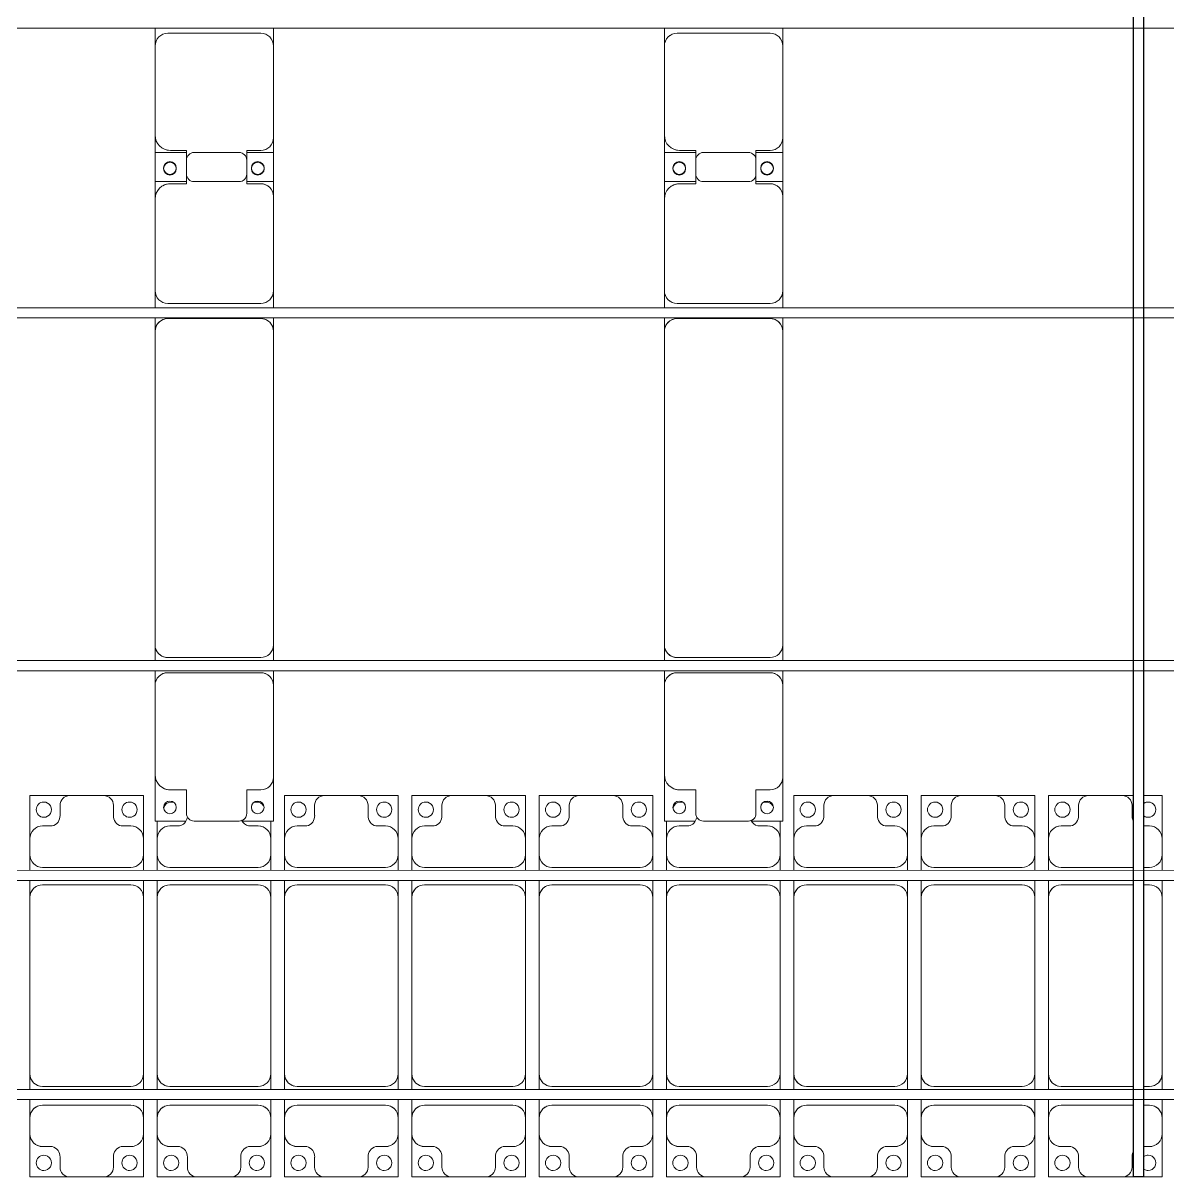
# Model space of a CAD drawing. Header units: millimetres. Extents: x -147246 to 112336, y -213734 to -86506.
# Drawn here: x -120866 to -116370, y -169394 to -164865 of the extents above; entities that cross this region are included whole.
import ezdxf

# ---------------------------------------------------------------- set-up
doc = ezdxf.new("R2010")
doc.units = ezdxf.units.MM
doc.layers.add('A-GENM', color=13, linetype='Continuous', lineweight=9)
doc.layers.add('S-BEAM', color=12, linetype='Continuous', lineweight=9)

# ---------------------------------------------------------------- blocks, each defined once
blk = doc.blocks.new('Dầm C52 - Dầm C52-18789-BỐ TRÍ KHUNG KẾT CẤU BÈ PIN 05')
at = {"layer": 'S-BEAM', "color": 1}
blk.add_line((-74474.3, 20), (74474.3, 20), dxfattribs=at)
blk = doc.blocks.new('Dầm C52 - Dầm C52-18790-BỐ TRÍ KHUNG KẾT CẤU BÈ PIN 05')
at = {"layer": 'S-BEAM', "color": 1}
for p, q in [((-74474.3, 20), (74474.3, 20)), ((74474.3, -20), (-74474.3, -20))]:
    blk.add_line(p, q, dxfattribs=at)
blk = doc.blocks.new('Dầm C52 - Hộp 40x60-38180-BỐ TRÍ KHUNG KẾT CẤU BÈ PIN 05')
at = {"layer": 'S-BEAM', "color": 3, "lineweight": 25}
for p, q in [((-38419.7, 20), (38419.7, 20)), ((38419.7, 20), (38419.7, -20)), ((38419.7, -20), (-38419.7, -20))]:
    blk.add_line(p, q, dxfattribs=at)
blk = doc.blocks.new('Dai phao do pin - DẢI PHAO ĐỠ PIN-36132-BỐ TRÍ KHUNG KẾT CẤU BÈ PIN 05')
at = {"layer": 'A-GENM', "color": 7}
for p, q in [((-1312.2, 241.6), (-1129.7, 241.6)), ((-1312.2, 120.4), (-1312.2, 241.6)), ((-779.7, 241.6), (-1129.7, 241.6)), ((-779.7, 241.6), (-721.9, 241.6)), ((-681.9, 241.6), (-620.3, 241.6)), ((610.3, 241.6), (-620.3, 241.6)), ((610.3, 241.6), (663.1, 241.6)), ((703.1, 241.6), (769.7, 241.6)), ((1129.7, 241.6), (769.7, 241.6)), ((1129.7, 241.6), (1312.2, 241.6)), ((1197.8, 241.6), (1380.3, 241.6)), ((1197.8, 118.2), (1197.8, 241.6)), ((1312.2, 241.6), (1312.2, 118.2)), ((1730.3, 241.6), (1380.3, 241.6)), ((1730.3, 241.6), (1800.5, 241.6)), ((-1189.7, 181.6), (-1189.7, 118.2)), ((-729.7, -173.4), (-729.7, 191.6)), ((-670.3, 191.6), (-670.3, -173.4)), ((660.3, -173.4), (660.3, 191.6)), ((719.7, 191.6), (719.7, -173.4)), ((1189.7, 118.2), (1189.7, 181.6)), ((1320.3, 181.6), (1320.3, 118.2)), ((1780.3, -173.4), (1780.3, 191.6)), ((-1189.7, 118.2), (-1282.2, 118.2)), ((1282.2, 118.2), (1189.7, 118.2)), ((1320.3, 118.2), (1227.8, 118.2)), ((-1312.2, 88.2), (-1312.2, -88.2)), ((1197.8, 88.2), (1197.8, -88.2)), ((1312.2, -88.2), (1312.2, 88.2)), ((-1312.2, -223.4), (-1312.2, -100.4)), ((-1282.2, -118.2), (-1189.7, -118.2)), ((-1189.7, -118.2), (-1189.7, -173.4)), ((1189.7, -173.4), (1189.7, -118.2)), ((1189.7, -118.2), (1282.2, -118.2)), ((1197.8, -223.4), (1197.8, -118.2)), ((1227.8, -118.2), (1320.3, -118.2)), ((1312.2, -118.2), (1312.2, -223.4)), ((1320.3, -118.2), (1320.3, -173.4)), ((-1139.7, -223.4), (-1312.2, -223.4)), ((-1139.7, -223.4), (-779.7, -223.4)), ((-721.9, -223.4), (-779.7, -223.4)), ((-620.3, -223.4), (-681.9, -223.4)), ((-620.3, -223.4), (610.3, -223.4)), ((663.1, -223.4), (610.3, -223.4)), ((769.7, -223.4), (703.1, -223.4)), ((769.7, -223.4), (1139.7, -223.4)), ((1312.2, -223.4), (1139.7, -223.4)), ((1370.3, -223.4), (1197.8, -223.4)), ((1370.3, -223.4), (1730.3, -223.4)), ((1800.5, -223.4), (1730.3, -223.4))]:
    blk.add_line(p, q, dxfattribs=at)
for centre, radius, start, end in [((-1129.7, 181.6), 60, 90, 180), ((-779.7, 191.6), 50, 360, 90), ((-779.7, 191.6), 50, 360, 45), ((-620.3, 191.6), 50, 90, 180), ((-620.3, 191.6), 50, 105, 180), ((610.3, 191.6), 50, 360, 90), ((610.3, 191.6), 50, 15, 90), ((769.7, 191.6), 50, 90, 180), ((769.7, 191.6), 50, 135, 180), ((1129.7, 181.6), 60, 360, 90), ((1380.3, 181.6), 60, 90, 180), ((1730.3, 191.6), 50, 360, 90), ((1730.3, 191.6), 50, 360, 45), ((-1258.6, 183.2), 25, 0, 180), ((-1258.6, 183.2), 25, 180, 360), ((-1129.7, 181.6), 60, 150, 180), ((1129.7, 181.6), 60, 360, 30), ((1248.6, 183.2), 25, 360, 180), ((1248.6, 183.2), 25, 180, 0), ((1251.4, 183.2), 25, 0, 180), ((1251.4, 183.2), 25, 180, 360), ((1380.3, 181.6), 60, 150, 180), ((-1282.2, 88.2), 30, 90, 180), ((1227.8, 88.2), 30, 90, 180), ((1282.2, 88.2), 30, 360, 90), ((-1282.2, -88.2), 30, 180, 270), ((1227.8, -88.2), 30, 180, 270), ((1282.2, -88.2), 30, 270, 360), ((-1282.2, -88.2), 30, 210, 240), ((-1258.6, -161.8), 25, 0, 180), ((-1258.6, -161.8), 25, 180, 0), ((-1258.6, -161.8), 25, 75, 90), ((-1139.7, -173.4), 50, 180, 270), ((-1139.7, -173.4), 50, 180, 225), ((-779.7, -173.4), 50, 270, 360), ((-779.7, -173.4), 50, 315, 360), ((-620.3, -173.4), 50, 180, 270), ((-620.3, -173.4), 50, 180, 270), ((610.3, -173.4), 50, 270, 360), ((610.3, -173.4), 50, 285, 360), ((769.7, -173.4), 50, 180, 270), ((769.7, -173.4), 50, 180, 225), ((1139.7, -173.4), 50, 270, 360), ((1139.7, -173.4), 50, 315, 360), ((1248.6, -161.8), 25, 0, 180), ((1248.6, -161.8), 25, 180, 360), ((1251.4, -161.8), 25, 0, 180), ((1251.4, -161.8), 25, 180, 0), ((1370.3, -173.4), 50, 180, 270), ((1370.3, -173.4), 50, 180, 225), ((1730.3, -173.4), 50, 270, 360), ((1730.3, -173.4), 50, 315, 360)]:
    blk.add_arc(centre, radius, start, end, dxfattribs=at)
blk = doc.blocks.new('Dai phao do pin - DẢI PHAO ĐỠ PIN-36163-BỐ TRÍ KHUNG KẾT CẤU BÈ PIN 05')
at = {"layer": 'A-GENM', "color": 7}
for p, q in [((-1312.2, 241.6), (-1129.7, 241.6)), ((-1312.2, 120.4), (-1312.2, 241.6)), ((-779.7, 241.6), (-1129.7, 241.6)), ((-779.7, 241.6), (-721.9, 241.6)), ((-681.9, 241.6), (-620.3, 241.6)), ((610.3, 241.6), (-620.3, 241.6)), ((610.3, 241.6), (663.1, 241.6)), ((703.1, 241.6), (769.7, 241.6)), ((1129.7, 241.6), (769.7, 241.6)), ((1129.7, 241.6), (1312.2, 241.6)), ((1197.8, 241.6), (1380.3, 241.6)), ((1197.8, 118.2), (1197.8, 241.6)), ((1312.2, 241.6), (1312.2, 118.2)), ((1730.3, 241.6), (1380.3, 241.6)), ((1730.3, 241.6), (1800.5, 241.6)), ((-1189.7, 181.6), (-1189.7, 118.2)), ((-729.7, -173.4), (-729.7, 191.6)), ((-670.3, 191.6), (-670.3, -173.4)), ((660.3, -173.4), (660.3, 191.6)), ((719.7, 191.6), (719.7, -173.4)), ((1189.7, 118.2), (1189.7, 181.6)), ((1320.3, 181.6), (1320.3, 118.2)), ((1780.3, -173.4), (1780.3, 191.6)), ((-1189.7, 118.2), (-1282.2, 118.2)), ((1282.2, 118.2), (1189.7, 118.2)), ((1320.3, 118.2), (1227.8, 118.2)), ((-1312.2, 88.2), (-1312.2, -88.2)), ((1197.8, 88.2), (1197.8, -88.2)), ((1312.2, -88.2), (1312.2, 88.2)), ((-1312.2, -223.4), (-1312.2, -100.4)), ((-1282.2, -118.2), (-1189.7, -118.2)), ((-1189.7, -118.2), (-1189.7, -173.4)), ((1189.7, -173.4), (1189.7, -118.2)), ((1189.7, -118.2), (1282.2, -118.2)), ((1197.8, -223.4), (1197.8, -118.2)), ((1227.8, -118.2), (1320.3, -118.2)), ((1312.2, -118.2), (1312.2, -223.4)), ((1320.3, -118.2), (1320.3, -173.4)), ((-1139.7, -223.4), (-1312.2, -223.4)), ((-1139.7, -223.4), (-779.7, -223.4)), ((-721.9, -223.4), (-779.7, -223.4)), ((-620.3, -223.4), (-681.9, -223.4)), ((-620.3, -223.4), (610.3, -223.4)), ((663.1, -223.4), (610.3, -223.4)), ((769.7, -223.4), (703.1, -223.4)), ((769.7, -223.4), (1139.7, -223.4)), ((1312.2, -223.4), (1139.7, -223.4)), ((1370.3, -223.4), (1197.8, -223.4)), ((1370.3, -223.4), (1730.3, -223.4)), ((1800.5, -223.4), (1730.3, -223.4))]:
    blk.add_line(p, q, dxfattribs=at)
for centre, radius, start, end in [((-1129.7, 181.6), 60, 90, 180), ((-779.7, 191.6), 50, 360, 90), ((-779.7, 191.6), 50, 360, 45), ((-620.3, 191.6), 50, 90, 180), ((-620.3, 191.6), 50, 105, 180), ((610.3, 191.6), 50, 360, 90), ((610.3, 191.6), 50, 15, 90), ((769.7, 191.6), 50, 90, 180), ((769.7, 191.6), 50, 135, 180), ((1129.7, 181.6), 60, 360, 90), ((1380.3, 181.6), 60, 90, 180), ((1730.3, 191.6), 50, 360, 90), ((1730.3, 191.6), 50, 360, 45), ((-1258.6, 183.2), 25, 0, 180), ((-1258.6, 183.2), 25, 180, 360), ((-1129.7, 181.6), 60, 150, 180), ((1129.7, 181.6), 60, 360, 30), ((1248.6, 183.2), 25, 360, 180), ((1248.6, 183.2), 25, 180, 0), ((1251.4, 183.2), 25, 0, 180), ((1251.4, 183.2), 25, 180, 360), ((1380.3, 181.6), 60, 150, 180), ((-1282.2, 88.2), 30, 90, 180), ((1227.8, 88.2), 30, 90, 180), ((1282.2, 88.2), 30, 360, 90), ((-1282.2, -88.2), 30, 180, 270), ((1227.8, -88.2), 30, 180, 270), ((1282.2, -88.2), 30, 270, 360), ((-1282.2, -88.2), 30, 210, 240), ((-1258.6, -161.8), 25, 0, 180), ((-1258.6, -161.8), 25, 180, 0), ((-1258.6, -161.8), 25, 75, 90), ((-1139.7, -173.4), 50, 180, 270), ((-1139.7, -173.4), 50, 180, 225), ((-779.7, -173.4), 50, 270, 360), ((-779.7, -173.4), 50, 315, 360), ((-620.3, -173.4), 50, 180, 270), ((-620.3, -173.4), 50, 180, 270), ((610.3, -173.4), 50, 270, 360), ((610.3, -173.4), 50, 285, 360), ((769.7, -173.4), 50, 180, 270), ((769.7, -173.4), 50, 180, 225), ((1139.7, -173.4), 50, 270, 360), ((1139.7, -173.4), 50, 315, 360), ((1248.6, -161.8), 25, 0, 180), ((1248.6, -161.8), 25, 180, 360), ((1251.4, -161.8), 25, 0, 180), ((1251.4, -161.8), 25, 180, 0), ((1370.3, -173.4), 50, 180, 270), ((1370.3, -173.4), 50, 180, 225), ((1730.3, -173.4), 50, 270, 360), ((1730.3, -173.4), 50, 315, 360)]:
    blk.add_arc(centre, radius, start, end, dxfattribs=at)
blk = doc.blocks.new('Dai phaodi lai - DẢI PHAO ĐI LẠI-37321-BỐ TRÍ KHUNG KẾT CẤU BÈ PIN 05')
at = {"layer": 'A-GENM', "color": 7}
for p, q in [((19276.8, 748.4), (19432.2, 748.4)), ((19276.8, 579.3), (19276.8, 748.4)), ((19566.9, 748.4), (19433.1, 748.4)), ((19566.9, 748.4), (19723.2, 748.4)), ((19723.2, 748.4), (19723.2, 579.3)), ((20276.8, 748.4), (20433.1, 748.4)), ((20276.8, 579.3), (20276.8, 748.4)), ((20566.9, 748.4), (20433.1, 748.4)), ((20566.9, 748.4), (20723.2, 748.4)), ((20723.2, 748.4), (20723.2, 579.3)), ((20776.8, 748.4), (20933.1, 748.4)), ((20776.8, 579.3), (20776.8, 748.4)), ((21066.9, 748.4), (20933.1, 748.4)), ((21066.9, 748.4), (21223.2, 748.4)), ((21223.2, 748.4), (21223.2, 579.3)), ((21276.8, 748.4), (21433.1, 748.4)), ((21276.8, 579.3), (21276.8, 748.4)), ((21566.9, 748.4), (21433.1, 748.4)), ((21566.9, 748.4), (21723.2, 748.4)), ((21723.2, 748.4), (21723.2, 579.3)), ((22276.8, 748.4), (22433.1, 748.4)), ((22276.8, 579.3), (22276.8, 748.4)), ((22566.9, 748.4), (22433.1, 748.4)), ((22566.9, 748.4), (22723.2, 748.4)), ((22723.2, 748.4), (22723.2, 579.3)), ((22776.8, 748.4), (22933.1, 748.4)), ((22776.8, 579.3), (22776.8, 748.4)), ((23066.9, 748.4), (22933.1, 748.4)), ((23066.9, 748.4), (23223.2, 748.4)), ((23223.2, 748.4), (23223.2, 579.3)), ((23276.8, 748.4), (23433.1, 748.4)), ((23276.8, 579.3), (23276.8, 748.4)), ((23566.9, 748.4), (23433.1, 748.4)), ((23566.9, 748.4), (23610, 748.4)), ((23650, 748.4), (23723.2, 748.4)), ((23723.2, 748.4), (23723.2, 579.3)), ((19395.1, 710.4), (19395.1, 670.7)), ((19604.9, 670.7), (19604.9, 710.4)), ((20395.1, 710.4), (20395.1, 670.7)), ((20604.9, 670.7), (20604.9, 710.4)), ((20895.1, 710.4), (20895.1, 670.7)), ((21104.9, 670.7), (21104.9, 710.4)), ((21395.1, 710.4), (21395.1, 670.7)), ((21604.9, 670.7), (21604.9, 710.4)), ((22395.1, 710.4), (22395.1, 670.7)), ((22604.9, 670.7), (22604.9, 710.4)), ((22895.1, 710.4), (22895.1, 670.7)), ((23104.9, 670.7), (23104.9, 710.4)), ((23395.1, 710.4), (23395.1, 670.7)), ((23604.9, 670.7), (23604.9, 710.4)), ((19776.8, 579.3), (19776.8, 648.9)), ((20223.2, 649.2), (20223.2, 579.3)), ((21776.8, 579.3), (21776.8, 648.9)), ((22223.2, 649.2), (22223.2, 579.3)), ((19364.3, 629.3), (19326.8, 629.3)), ((19673.2, 629.3), (19635.7, 629.3)), ((19864.3, 629.3), (19826.8, 629.3)), ((20173.2, 629.3), (20135.7, 629.3)), ((20364.3, 629.3), (20326.8, 629.3)), ((20673.2, 629.3), (20635.7, 629.3)), ((20864.3, 629.3), (20826.8, 629.3)), ((21173.2, 629.3), (21135.7, 629.3)), ((21364.3, 629.3), (21326.8, 629.3)), ((21673.2, 629.3), (21635.7, 629.3)), ((21864.3, 629.3), (21826.8, 629.3)), ((22173.2, 629.3), (22135.7, 629.3)), ((22364.3, 629.3), (22326.8, 629.3)), ((22673.2, 629.3), (22635.7, 629.3)), ((22864.3, 629.3), (22826.8, 629.3)), ((23173.2, 629.3), (23135.7, 629.3)), ((23364.3, 629.3), (23326.8, 629.3)), ((23673.2, 629.3), (23650, 629.3)), ((19276.8, 579.3), (19276.8, 516.7)), ((19723.2, 516.7), (19723.2, 579.3)), ((19776.8, 579.3), (19776.8, 516.7)), ((20223.2, 516.7), (20223.2, 579.3)), ((20276.8, 579.3), (20276.8, 516.7)), ((20723.2, 516.7), (20723.2, 579.3)), ((20776.8, 579.3), (20776.8, 516.7)), ((21223.2, 516.7), (21223.2, 579.3)), ((21276.8, 579.3), (21276.8, 516.7)), ((21723.2, 516.7), (21723.2, 579.3)), ((21776.8, 579.3), (21776.8, 516.7)), ((22223.2, 516.7), (22223.2, 579.3)), ((22276.8, 579.3), (22276.8, 516.7)), ((22723.2, 516.7), (22723.2, 579.3)), ((22776.8, 579.3), (22776.8, 516.7)), ((23223.2, 516.7), (23223.2, 579.3)), ((23276.8, 579.3), (23276.8, 516.7)), ((23723.2, 516.7), (23723.2, 579.3)), ((19276.8, 455.1), (19276.8, 516.7)), ((19723.2, 516.7), (19723.2, 455.1)), ((19776.8, 455.1), (19776.8, 516.7)), ((20223.2, 516.7), (20223.2, 455.1)), ((20276.8, 455.1), (20276.8, 516.7)), ((20723.2, 516.7), (20723.2, 455.1)), ((20776.8, 455.1), (20776.8, 516.7)), ((21223.2, 516.7), (21223.2, 455.1)), ((21276.8, 455.1), (21276.8, 516.7)), ((21723.2, 516.7), (21723.2, 455.1)), ((21776.8, 455.1), (21776.8, 516.7)), ((22223.2, 516.7), (22223.2, 455.1)), ((22276.8, 455.1), (22276.8, 516.7)), ((22723.2, 516.7), (22723.2, 455.1)), ((22776.8, 455.1), (22776.8, 516.7)), ((23223.2, 516.7), (23223.2, 455.1)), ((23276.8, 455.1), (23276.8, 516.7)), ((23723.2, 516.7), (23723.2, 455.1)), ((19326.8, 466.7), (19673.2, 466.7)), ((19826.8, 466.7), (20173.2, 466.7)), ((20326.8, 466.7), (20673.2, 466.7)), ((20826.8, 466.7), (21173.2, 466.7)), ((21326.8, 466.7), (21673.2, 466.7)), ((21826.8, 466.7), (22173.2, 466.7)), ((22326.8, 466.7), (22673.2, 466.7)), ((22826.8, 466.7), (23173.2, 466.7)), ((23326.8, 466.7), (23610, 466.7)), ((23650, 466.7), (23673.2, 466.7)), ((19276.8, 348.3), (19276.8, 415.1)), ((19723.2, 415.1), (19723.2, 348.3)), ((19776.8, 348.3), (19776.8, 415.1)), ((20223.2, 415.1), (20223.2, 348.3)), ((20276.8, 348.3), (20276.8, 415.1)), ((20723.2, 415.1), (20723.2, 348.3)), ((20776.8, 348.3), (20776.8, 415.1)), ((21223.2, 415.1), (21223.2, 348.3)), ((21276.8, 348.3), (21276.8, 415.1)), ((21723.2, 415.1), (21723.2, 348.3)), ((21776.8, 348.3), (21776.8, 415.1)), ((22223.2, 415.1), (22223.2, 348.3)), ((22276.8, 348.3), (22276.8, 415.1)), ((22723.2, 415.1), (22723.2, 348.3)), ((22776.8, 348.3), (22776.8, 415.1)), ((23223.2, 415.1), (23223.2, 348.3)), ((23276.8, 348.3), (23276.8, 415.1)), ((23723.2, 415.1), (23723.2, 348.3)), ((19673.2, 398.3), (19326.8, 398.3)), ((20173.2, 398.3), (19826.8, 398.3)), ((20673.2, 398.3), (20326.8, 398.3)), ((21173.2, 398.3), (20826.8, 398.3)), ((21673.2, 398.3), (21326.8, 398.3)), ((22173.2, 398.3), (21826.8, 398.3)), ((22673.2, 398.3), (22326.8, 398.3)), ((23173.2, 398.3), (22826.8, 398.3)), ((23610, 398.3), (23326.8, 398.3)), ((23673.2, 398.3), (23650, 398.3)), ((19276.8, 348.3), (19276.8, -343.3)), ((19723.2, -343.3), (19723.2, 348.3)), ((19776.8, 348.3), (19776.8, -343.3)), ((20223.2, -343.3), (20223.2, 348.3)), ((20276.8, 348.3), (20276.8, -343.3)), ((20723.2, -343.3), (20723.2, 348.3)), ((20776.8, 348.3), (20776.8, -343.3)), ((21223.2, -343.3), (21223.2, 348.3)), ((21276.8, 348.3), (21276.8, -343.3)), ((21723.2, -343.3), (21723.2, 348.3)), ((21776.8, 348.3), (21776.8, -343.3)), ((22223.2, -343.3), (22223.2, 348.3)), ((22276.8, 348.3), (22276.8, -343.3)), ((22723.2, -343.3), (22723.2, 348.3)), ((22776.8, 348.3), (22776.8, -343.3)), ((23223.2, -343.3), (23223.2, 348.3)), ((23276.8, 348.3), (23276.8, -343.3)), ((23723.2, -343.3), (23723.2, 348.3)), ((19276.8, -404.9), (19276.8, -343.3)), ((19723.2, -343.3), (19723.2, -404.9)), ((19776.8, -404.9), (19776.8, -343.3)), ((20223.2, -343.3), (20223.2, -404.9)), ((20276.8, -404.9), (20276.8, -343.3)), ((20723.2, -343.3), (20723.2, -404.9)), ((20776.8, -404.9), (20776.8, -343.3)), ((21223.2, -343.3), (21223.2, -404.9)), ((21276.8, -404.9), (21276.8, -343.3)), ((21723.2, -343.3), (21723.2, -404.9)), ((21776.8, -404.9), (21776.8, -343.3)), ((22223.2, -343.3), (22223.2, -404.9)), ((22276.8, -404.9), (22276.8, -343.3)), ((22723.2, -343.3), (22723.2, -404.9)), ((22776.8, -404.9), (22776.8, -343.3)), ((23223.2, -343.3), (23223.2, -404.9)), ((23276.8, -404.9), (23276.8, -343.3)), ((23723.2, -343.3), (23723.2, -404.9)), ((19326.8, -393.3), (19673.2, -393.3)), ((19826.8, -393.3), (20173.2, -393.3)), ((20326.8, -393.3), (20673.2, -393.3)), ((20826.8, -393.3), (21173.2, -393.3)), ((21326.8, -393.3), (21673.2, -393.3)), ((21826.8, -393.3), (22173.2, -393.3)), ((22326.8, -393.3), (22673.2, -393.3)), ((22826.8, -393.3), (23173.2, -393.3)), ((23326.8, -393.3), (23610, -393.3)), ((23650, -393.3), (23673.2, -393.3)), ((19276.8, -516.7), (19276.8, -444.9)), ((19723.2, -444.9), (19723.2, -516.7)), ((19776.8, -516.7), (19776.8, -444.9)), ((20223.2, -444.9), (20223.2, -516.7)), ((20276.8, -516.7), (20276.8, -444.9)), ((20723.2, -444.9), (20723.2, -516.7)), ((20776.8, -516.7), (20776.8, -444.9)), ((21223.2, -444.9), (21223.2, -516.7)), ((21276.8, -516.7), (21276.8, -444.9)), ((21723.2, -444.9), (21723.2, -516.7)), ((21776.8, -516.7), (21776.8, -444.9)), ((22223.2, -444.9), (22223.2, -516.7)), ((22276.8, -516.7), (22276.8, -444.9)), ((22723.2, -444.9), (22723.2, -516.7)), ((22776.8, -516.7), (22776.8, -444.9)), ((23223.2, -444.9), (23223.2, -516.7)), ((23276.8, -516.7), (23276.8, -444.9)), ((23723.2, -444.9), (23723.2, -516.7)), ((19673.2, -466.7), (19326.8, -466.7)), ((20173.2, -466.7), (19826.8, -466.7)), ((20673.2, -466.7), (20326.8, -466.7)), ((21173.2, -466.7), (20826.8, -466.7)), ((21673.2, -466.7), (21326.8, -466.7)), ((22173.2, -466.7), (21826.8, -466.7)), ((22673.2, -466.7), (22326.8, -466.7)), ((23173.2, -466.7), (22826.8, -466.7)), ((23610, -466.7), (23326.8, -466.7)), ((23673.2, -466.7), (23650, -466.7)), ((19276.8, -516.7), (19276.8, -579.3)), ((19723.2, -579.3), (19723.2, -516.7)), ((19776.8, -516.7), (19776.8, -579.3)), ((20223.2, -579.3), (20223.2, -516.7)), ((20276.8, -516.7), (20276.8, -579.3)), ((20723.2, -579.3), (20723.2, -516.7)), ((20776.8, -516.7), (20776.8, -579.3)), ((21223.2, -579.3), (21223.2, -516.7)), ((21276.8, -516.7), (21276.8, -579.3)), ((21723.2, -579.3), (21723.2, -516.7)), ((21776.8, -516.7), (21776.8, -579.3)), ((22223.2, -579.3), (22223.2, -516.7)), ((22276.8, -516.7), (22276.8, -579.3)), ((22723.2, -579.3), (22723.2, -516.7)), ((22776.8, -516.7), (22776.8, -579.3)), ((23223.2, -579.3), (23223.2, -516.7)), ((23276.8, -516.7), (23276.8, -579.3)), ((23723.2, -579.3), (23723.2, -516.7)), ((19276.8, -748.4), (19276.8, -579.3)), ((19723.2, -579.3), (19723.2, -748.4)), ((19776.8, -748.4), (19776.8, -579.3)), ((20223.2, -579.3), (20223.2, -748.4)), ((20276.8, -748.4), (20276.8, -579.3)), ((20723.2, -579.3), (20723.2, -748.4)), ((20776.8, -748.4), (20776.8, -579.3)), ((21223.2, -579.3), (21223.2, -748.4)), ((21276.8, -748.4), (21276.8, -579.3)), ((21723.2, -579.3), (21723.2, -748.4)), ((21776.8, -748.4), (21776.8, -579.3)), ((22223.2, -579.3), (22223.2, -748.4)), ((22276.8, -748.4), (22276.8, -579.3)), ((22723.2, -579.3), (22723.2, -748.4)), ((22776.8, -748.4), (22776.8, -579.3)), ((23223.2, -579.3), (23223.2, -748.4)), ((23276.8, -748.4), (23276.8, -579.3)), ((23723.2, -579.3), (23723.2, -748.4)), ((19326.8, -629.3), (19364.3, -629.3)), ((19635.7, -629.3), (19673.2, -629.3)), ((19826.8, -629.3), (19864.3, -629.3)), ((20135.7, -629.3), (20173.2, -629.3)), ((20326.8, -629.3), (20364.3, -629.3)), ((20635.7, -629.3), (20673.2, -629.3)), ((20826.8, -629.3), (20864.3, -629.3)), ((21135.7, -629.3), (21173.2, -629.3)), ((21326.8, -629.3), (21364.3, -629.3)), ((21635.7, -629.3), (21673.2, -629.3)), ((21826.8, -629.3), (21864.3, -629.3)), ((22135.7, -629.3), (22173.2, -629.3)), ((22326.8, -629.3), (22364.3, -629.3)), ((22635.7, -629.3), (22673.2, -629.3)), ((22826.8, -629.3), (22864.3, -629.3)), ((23135.7, -629.3), (23173.2, -629.3)), ((23326.8, -629.3), (23364.3, -629.3)), ((23650, -629.3), (23673.2, -629.3)), ((19395.1, -670.7), (19395.1, -710.4)), ((19604.9, -710.4), (19604.9, -670.7)), ((19895.1, -670.7), (19895.1, -710.4)), ((20104.9, -710.4), (20104.9, -670.7)), ((20395.1, -670.7), (20395.1, -710.4)), ((20604.9, -710.4), (20604.9, -670.7)), ((20895.1, -670.7), (20895.1, -710.4)), ((21104.9, -710.4), (21104.9, -670.7)), ((21395.1, -670.7), (21395.1, -710.4)), ((21604.9, -710.4), (21604.9, -670.7)), ((21895.1, -670.7), (21895.1, -710.4)), ((22104.9, -710.4), (22104.9, -670.7)), ((22395.1, -670.7), (22395.1, -710.4)), ((22604.9, -710.4), (22604.9, -670.7)), ((22895.1, -670.7), (22895.1, -710.4)), ((23104.9, -710.4), (23104.9, -670.7)), ((23395.1, -670.7), (23395.1, -710.4)), ((23604.9, -710.4), (23604.9, -670.7)), ((19433.1, -748.4), (19276.8, -748.4)), ((19433.1, -748.4), (19566.9, -748.4)), ((19723.2, -748.4), (19566.9, -748.4)), ((19933.1, -748.4), (19776.8, -748.4)), ((19933.1, -748.4), (20066.9, -748.4)), ((20223.2, -748.4), (20066.9, -748.4)), ((20433.1, -748.4), (20276.8, -748.4)), ((20433.1, -748.4), (20566.9, -748.4)), ((20723.2, -748.4), (20566.9, -748.4)), ((20933.1, -748.4), (20776.8, -748.4)), ((20933.1, -748.4), (21066.9, -748.4)), ((21223.2, -748.4), (21066.9, -748.4)), ((21433.1, -748.4), (21276.8, -748.4)), ((21433.1, -748.4), (21566.9, -748.4)), ((21723.2, -748.4), (21566.9, -748.4)), ((21933.1, -748.4), (21776.8, -748.4)), ((21933.1, -748.4), (22066.9, -748.4)), ((22223.2, -748.4), (22066.9, -748.4)), ((22433.1, -748.4), (22276.8, -748.4)), ((22433.1, -748.4), (22566.9, -748.4)), ((22723.2, -748.4), (22566.9, -748.4)), ((22933.1, -748.4), (22776.8, -748.4)), ((22933.1, -748.4), (23066.9, -748.4)), ((23223.2, -748.4), (23066.9, -748.4)), ((23433.1, -748.4), (23276.8, -748.4)), ((23433.1, -748.4), (23566.9, -748.4)), ((23610, -748.4), (23566.9, -748.4)), ((23723.2, -748.4), (23650, -748.4))]:
    blk.add_line(p, q, dxfattribs=at)
for centre, radius, start, end in [((19433.1, 710.4), 38, 90, 180), ((19433.1, 710.4), 38, 91.3671, 135), ((19566.9, 710.4), 38, 360, 90), ((19566.9, 710.4), 38, 45, 90), ((20433.1, 710.4), 38, 90, 180), ((20433.1, 710.4), 38, 90, 135), ((20566.9, 710.4), 38, 0, 90), ((20566.9, 710.4), 38, 45, 90), ((20933.1, 710.4), 38, 90, 180), ((20933.1, 710.4), 38, 90, 135), ((21066.9, 710.4), 38, 0, 90), ((21066.9, 710.4), 38, 45, 90), ((21433.1, 710.4), 38, 90, 180), ((21433.1, 710.4), 38, 90, 135), ((21566.9, 710.4), 38, 0, 90), ((21566.9, 710.4), 38, 45, 90), ((22433.1, 710.4), 38, 90, 180), ((22433.1, 710.4), 38, 90, 135), ((22566.9, 710.4), 38, 360, 90), ((22566.9, 710.4), 38, 45, 90), ((22933.1, 710.4), 38, 90, 180), ((22933.1, 710.4), 38, 90, 135), ((23066.9, 710.4), 38, 0, 90), ((23066.9, 710.4), 38, 45, 90), ((23433.1, 710.4), 38, 90, 180), ((23433.1, 710.4), 38, 90, 135), ((23566.9, 710.4), 38, 360, 90), ((23566.9, 710.4), 38, 45, 90), ((19331.6, 693.3), 30, 90, 270), ((19331.6, 693.3), 30, 270, 90), ((19668.4, 693.3), 30, 90, 270), ((19668.4, 693.3), 30, 270, 90), ((19831.6, 693.3), 30, 90, 165), ((19831.6, 693.3), 30, 75, 90), ((20168.4, 693.3), 30, 90, 118.4531), ((20168.4, 693.3), 30, 30, 90), ((20331.6, 693.3), 30, 90, 270), ((20331.6, 693.3), 30, 270, 90), ((20668.4, 693.3), 30, 90, 270), ((20668.4, 693.3), 30, 270, 90), ((20831.6, 693.3), 30, 90, 270), ((20831.6, 693.3), 30, 270, 90), ((21168.4, 693.3), 30, 90, 270), ((21168.4, 693.3), 30, 270, 90), ((21331.6, 693.3), 30, 90, 270), ((21331.6, 693.3), 30, 270, 90), ((21668.4, 693.3), 30, 90, 270), ((21668.4, 693.3), 30, 270, 90), ((21831.6, 693.3), 30, 90, 165), ((21831.6, 693.3), 30, 75, 90), ((22168.4, 693.3), 30, 90, 118.4531), ((22168.4, 693.3), 30, 30, 90), ((22331.6, 693.3), 30, 90, 270), ((22331.6, 693.3), 30, 270, 90), ((22668.4, 693.3), 30, 90, 270), ((22668.4, 693.3), 30, 270, 90), ((22831.6, 693.3), 30, 90, 270), ((22831.6, 693.3), 30, 270, 90), ((23168.4, 693.3), 30, 90, 270), ((23168.4, 693.3), 30, 270, 90), ((23331.6, 693.3), 30, 90, 270), ((23331.6, 693.3), 30, 270, 90), ((23668.4, 693.3), 30, 90, 120), ((23668.4, 693.3), 30, 270, 90), ((19355.2, 668.2), 40, 283.1885, 3.5081), ((19644.8, 668.2), 40, 176.4919, 256.8115), ((19855.2, 668.2), 40, 283.1885, 350.1215), ((20144.8, 668.2), 40, 203.2651, 256.8115), ((20355.2, 668.2), 40, 283.1885, 3.5081), ((20644.8, 668.2), 40, 176.4919, 256.8115), ((20855.2, 668.2), 40, 283.1885, 3.5081), ((21144.8, 668.2), 40, 176.4919, 256.8115), ((21355.2, 668.2), 40, 283.1885, 3.5081), ((21644.8, 668.2), 40, 176.4919, 256.8115), ((21855.2, 668.2), 40, 283.1885, 350.1215), ((22144.8, 668.2), 40, 203.2651, 256.8115), ((22355.2, 668.2), 40, 283.1885, 3.5081), ((22644.8, 668.2), 40, 176.4919, 256.8115), ((22855.2, 668.2), 40, 283.1885, 3.5081), ((23144.8, 668.2), 40, 176.4919, 256.8115), ((23355.2, 668.2), 40, 283.1885, 3.5081), ((23644.8, 668.2), 40, 176.4919, 203.2651), ((23668.4, 693.3), 30, 240, 270), ((19326.8, 579.3), 50, 90, 180), ((19326.8, 579.3), 50, 90, 135), ((19673.2, 579.3), 50, 0, 90), ((19673.2, 579.3), 50, 45, 90), ((19826.8, 579.3), 50, 90, 180), ((19826.8, 579.3), 50, 90, 135), ((20173.2, 579.3), 50, 0, 90), ((20173.2, 579.3), 50, 45, 90), ((20326.8, 579.3), 50, 90, 180), ((20326.8, 579.3), 50, 90, 135), ((20673.2, 579.3), 50, 0, 90), ((20673.2, 579.3), 50, 45, 90), ((20826.8, 579.3), 50, 90, 180), ((20826.8, 579.3), 50, 90, 135), ((21173.2, 579.3), 50, 0, 90), ((21173.2, 579.3), 50, 45, 90), ((21326.8, 579.3), 50, 90, 180), ((21326.8, 579.3), 50, 90, 135), ((21673.2, 579.3), 50, 0, 90), ((21673.2, 579.3), 50, 45, 90), ((21826.8, 579.3), 50, 90, 180), ((21826.8, 579.3), 50, 90, 135), ((22173.2, 579.3), 50, 0, 90), ((22173.2, 579.3), 50, 45, 90), ((22326.8, 579.3), 50, 90, 180), ((22326.8, 579.3), 50, 90, 135), ((22673.2, 579.3), 50, 360, 90), ((22673.2, 579.3), 50, 45, 90), ((22826.8, 579.3), 50, 90, 180), ((22826.8, 579.3), 50, 90, 135), ((23173.2, 579.3), 50, 0, 90), ((23173.2, 579.3), 50, 45, 90), ((23326.8, 579.3), 50, 90, 180), ((23326.8, 579.3), 50, 90, 135), ((23673.2, 579.3), 50, 0, 90), ((23673.2, 579.3), 50, 45, 90), ((19326.8, 516.7), 50, 180, 270), ((19673.2, 516.7), 50, 270, 0), ((19826.8, 516.7), 50, 180, 270), ((20173.2, 516.7), 50, 270, 360), ((20326.8, 516.7), 50, 180, 270), ((20673.2, 516.7), 50, 270, 0), ((20826.8, 516.7), 50, 180, 270), ((21173.2, 516.7), 50, 270, 360), ((21326.8, 516.7), 50, 180, 270), ((21673.2, 516.7), 50, 270, 0), ((21826.8, 516.7), 50, 180, 270), ((22173.2, 516.7), 50, 270, 360), ((22326.8, 516.7), 50, 180, 270), ((22673.2, 516.7), 50, 270, 360), ((22826.8, 516.7), 50, 180, 270), ((23173.2, 516.7), 50, 270, 0), ((23326.8, 516.7), 50, 180, 270), ((23673.2, 516.7), 50, 270, 0), ((19326.8, 516.7), 50, 225, 270), ((19673.2, 516.7), 50, 270, 315), ((19826.8, 516.7), 50, 225, 270), ((20173.2, 516.7), 50, 270, 315), ((20326.8, 516.7), 50, 225, 270), ((20673.2, 516.7), 50, 270, 315), ((20826.8, 516.7), 50, 225, 270), ((21173.2, 516.7), 50, 270, 315), ((21326.8, 516.7), 50, 225, 270), ((21673.2, 516.7), 50, 270, 315), ((21826.8, 516.7), 50, 225, 270), ((22173.2, 516.7), 50, 270, 315), ((22326.8, 516.7), 50, 225, 270), ((22673.2, 516.7), 50, 270, 315), ((22826.8, 516.7), 50, 225, 270), ((23173.2, 516.7), 50, 270, 315), ((23326.8, 516.7), 50, 225, 270), ((23673.2, 516.7), 50, 270, 315), ((19326.8, 348.3), 50, 90, 180), ((19326.8, 348.3), 50, 120, 165), ((19673.2, 348.3), 50, 0, 90), ((19673.2, 348.3), 50, 45, 90), ((19826.8, 348.3), 50, 90, 180), ((19826.8, 348.3), 50, 120, 165), ((20173.2, 348.3), 50, 360, 90), ((20173.2, 348.3), 50, 45, 90), ((20326.8, 348.3), 50, 90, 180), ((20326.8, 348.3), 50, 120, 165), ((20673.2, 348.3), 50, 0, 90), ((20673.2, 348.3), 50, 45, 90), ((20826.8, 348.3), 50, 90, 180), ((20826.8, 348.3), 50, 120, 165), ((21173.2, 348.3), 50, 0, 90), ((21173.2, 348.3), 50, 45, 90), ((21326.8, 348.3), 50, 90, 180), ((21326.8, 348.3), 50, 120, 165), ((21673.2, 348.3), 50, 360, 90), ((21673.2, 348.3), 50, 45, 90), ((21826.8, 348.3), 50, 90, 180), ((21826.8, 348.3), 50, 120, 165), ((22173.2, 348.3), 50, 0, 90), ((22173.2, 348.3), 50, 45, 90), ((22326.8, 348.3), 50, 90, 180), ((22326.8, 348.3), 50, 120, 165), ((22673.2, 348.3), 50, 360, 90), ((22673.2, 348.3), 50, 45, 90), ((22826.8, 348.3), 50, 90, 180), ((22826.8, 348.3), 50, 120, 165), ((23173.2, 348.3), 50, 0, 90), ((23173.2, 348.3), 50, 45, 90), ((23326.8, 348.3), 50, 90, 180), ((23326.8, 348.3), 50, 120, 165), ((23673.2, 348.3), 50, 360, 90), ((23673.2, 348.3), 50, 45, 90), ((19326.8, -343.3), 50, 180, 270), ((19326.8, -343.3), 50, 180, 255), ((19673.2, -343.3), 50, 270, 0), ((19673.2, -343.3), 50, 315, 0), ((19826.8, -343.3), 50, 180, 270), ((19826.8, -343.3), 50, 180, 255), ((20173.2, -343.3), 50, 270, 0), ((20173.2, -343.3), 50, 315, 0), ((20326.8, -343.3), 50, 180, 270), ((20326.8, -343.3), 50, 180, 255), ((20673.2, -343.3), 50, 270, 0), ((20673.2, -343.3), 50, 315, 360), ((20826.8, -343.3), 50, 180, 270), ((20826.8, -343.3), 50, 180, 255), ((21173.2, -343.3), 50, 270, 0), ((21173.2, -343.3), 50, 315, 0), ((21326.8, -343.3), 50, 180, 270), ((21326.8, -343.3), 50, 180, 255), ((21673.2, -343.3), 50, 270, 0), ((21673.2, -343.3), 50, 315, 0), ((21826.8, -343.3), 50, 180, 270), ((21826.8, -343.3), 50, 180, 255), ((22173.2, -343.3), 50, 270, 0), ((22173.2, -343.3), 50, 315, 0), ((22326.8, -343.3), 50, 180, 270), ((22326.8, -343.3), 50, 180, 210), ((22673.2, -343.3), 50, 270, 0), ((22673.2, -343.3), 50, 315, 0), ((22826.8, -343.3), 50, 180, 270), ((22826.8, -343.3), 50, 180, 255), ((23173.2, -343.3), 50, 270, 0), ((23173.2, -343.3), 50, 315, 0), ((23326.8, -343.3), 50, 180, 270), ((23326.8, -343.3), 50, 180, 255), ((23673.2, -343.3), 50, 270, 360), ((23673.2, -343.3), 50, 315, 360), ((22326.8, -343.3), 50, 216.621, 255), ((19326.8, -516.7), 50, 90, 180), ((19326.8, -516.7), 50, 90, 135), ((19673.2, -516.7), 50, 0, 90), ((19673.2, -516.7), 50, 45, 90), ((19826.8, -516.7), 50, 90, 180), ((19826.8, -516.7), 50, 90, 135), ((20173.2, -516.7), 50, 0, 90), ((20173.2, -516.7), 50, 45, 90), ((20326.8, -516.7), 50, 90, 180), ((20326.8, -516.7), 50, 90, 135), ((20673.2, -516.7), 50, 0, 90), ((20673.2, -516.7), 50, 45, 90), ((20826.8, -516.7), 50, 90, 180), ((20826.8, -516.7), 50, 90, 135), ((21173.2, -516.7), 50, 0, 90), ((21173.2, -516.7), 50, 45, 90), ((21326.8, -516.7), 50, 90, 180), ((21326.8, -516.7), 50, 90, 135), ((21673.2, -516.7), 50, 360, 90), ((21673.2, -516.7), 50, 45, 90), ((21826.8, -516.7), 50, 90, 180), ((21826.8, -516.7), 50, 90, 135), ((22173.2, -516.7), 50, 360, 90), ((22173.2, -516.7), 50, 45, 90), ((22326.8, -516.7), 50, 90, 180), ((22326.8, -516.7), 50, 90, 135), ((22673.2, -516.7), 50, 0, 90), ((22673.2, -516.7), 50, 45, 90), ((22826.8, -516.7), 50, 90, 180), ((22826.8, -516.7), 50, 90, 135), ((23173.2, -516.7), 50, 0, 90), ((23173.2, -516.7), 50, 45, 90), ((23326.8, -516.7), 50, 90, 180), ((23326.8, -516.7), 50, 90, 135), ((23673.2, -516.7), 50, 0, 90), ((23673.2, -516.7), 50, 45, 90), ((19326.8, -579.3), 50, 180, 270), ((19673.2, -579.3), 50, 270, 0), ((19826.8, -579.3), 50, 180, 270), ((20173.2, -579.3), 50, 270, 360), ((20326.8, -579.3), 50, 180, 270), ((20673.2, -579.3), 50, 270, 360), ((20826.8, -579.3), 50, 180, 270), ((21173.2, -579.3), 50, 270, 0), ((21326.8, -579.3), 50, 180, 270), ((21673.2, -579.3), 50, 270, 360), ((21826.8, -579.3), 50, 180, 270), ((22173.2, -579.3), 50, 270, 0), ((22326.8, -579.3), 50, 180, 270), ((22673.2, -579.3), 50, 270, 360), ((22826.8, -579.3), 50, 180, 270), ((23173.2, -579.3), 50, 270, 0), ((23326.8, -579.3), 50, 180, 270), ((23673.2, -579.3), 50, 270, 0), ((19326.8, -579.3), 50, 225, 270), ((19355.2, -668.2), 40, 356.4919, 76.8115), ((19644.8, -668.2), 40, 103.1885, 183.5081), ((19673.2, -579.3), 50, 270, 315), ((19826.8, -579.3), 50, 225, 270), ((19855.2, -668.2), 40, 356.4919, 76.8115), ((20144.8, -668.2), 40, 103.1885, 183.5081), ((20173.2, -579.3), 50, 270, 315), ((20326.8, -579.3), 50, 225, 270), ((20355.2, -668.2), 40, 356.4919, 76.8115), ((20644.8, -668.2), 40, 103.1885, 183.5081), ((20673.2, -579.3), 50, 270, 315), ((20826.8, -579.3), 50, 225, 270), ((20855.2, -668.2), 40, 356.4919, 76.8115), ((21144.8, -668.2), 40, 103.1885, 183.5081), ((21173.2, -579.3), 50, 270, 315), ((21326.8, -579.3), 50, 225, 270), ((21355.2, -668.2), 40, 356.4919, 76.8115), ((21644.8, -668.2), 40, 103.1885, 183.5081), ((21673.2, -579.3), 50, 270, 315), ((21826.8, -579.3), 50, 225, 270), ((21855.2, -668.2), 40, 356.4919, 76.8115), ((22144.8, -668.2), 40, 103.1885, 183.5081), ((22173.2, -579.3), 50, 270, 315), ((22326.8, -579.3), 50, 225, 270), ((22355.2, -668.2), 40, 356.4919, 76.8115), ((22644.8, -668.2), 40, 103.1885, 183.5081), ((22673.2, -579.3), 50, 270, 315), ((22826.8, -579.3), 50, 225, 270), ((22855.2, -668.2), 40, 356.4919, 76.8115), ((23144.8, -668.2), 40, 103.1885, 183.5081), ((23173.2, -579.3), 50, 270, 315), ((23326.8, -579.3), 50, 225, 270), ((23355.2, -668.2), 40, 356.4919, 76.8115), ((23673.2, -579.3), 50, 270, 315), ((19331.6, -693.3), 30, 90, 270), ((19331.6, -693.3), 30, 270, 90), ((19668.4, -693.3), 30, 90, 270), ((19668.4, -693.3), 30, 270, 90), ((19831.6, -693.3), 30, 90, 270), ((19831.6, -693.3), 30, 270, 90), ((20168.4, -693.3), 30, 90, 270), ((20168.4, -693.3), 30, 270, 90), ((20331.6, -693.3), 30, 90, 270), ((20331.6, -693.3), 30, 270, 90), ((20668.4, -693.3), 30, 90, 270), ((20668.4, -693.3), 30, 270, 90), ((20831.6, -693.3), 30, 90, 270), ((20831.6, -693.3), 30, 270, 90), ((21168.4, -693.3), 30, 90, 270), ((21168.4, -693.3), 30, 270, 90), ((21331.6, -693.3), 30, 90, 270), ((21331.6, -693.3), 30, 270, 90), ((21668.4, -693.3), 30, 90, 270), ((21668.4, -693.3), 30, 270, 90), ((21831.6, -693.3), 30, 90, 270), ((21831.6, -693.3), 30, 270, 90), ((22168.4, -693.3), 30, 90, 270), ((22168.4, -693.3), 30, 270, 90), ((22331.6, -693.3), 30, 90, 270), ((22331.6, -693.3), 30, 270, 90), ((22668.4, -693.3), 30, 90, 270), ((22668.4, -693.3), 30, 270, 90), ((22831.6, -693.3), 30, 90, 270), ((22831.6, -693.3), 30, 270, 90), ((23168.4, -693.3), 30, 90, 270), ((23168.4, -693.3), 30, 270, 90), ((23331.6, -693.3), 30, 90, 270), ((23331.6, -693.3), 30, 270, 90), ((23644.8, -668.2), 40, 156.7349, 183.5081), ((23668.4, -693.3), 30, 90, 120), ((23668.4, -693.3), 30, 270, 90), ((19433.1, -710.4), 38, 180, 270), ((19566.9, -710.4), 38, 270, 0), ((19933.1, -710.4), 38, 180, 270), ((20066.9, -710.4), 38, 270, 0), ((20433.1, -710.4), 38, 180, 270), ((20566.9, -710.4), 38, 270, 0), ((20933.1, -710.4), 38, 180, 270), ((21066.9, -710.4), 38, 270, 360), ((21433.1, -710.4), 38, 180, 270), ((21566.9, -710.4), 38, 270, 0), ((21933.1, -710.4), 38, 180, 270), ((22066.9, -710.4), 38, 270, 0), ((22433.1, -710.4), 38, 180, 270), ((22566.9, -710.4), 38, 270, 360), ((22933.1, -710.4), 38, 180, 270), ((23066.9, -710.4), 38, 270, 360), ((23433.1, -710.4), 38, 180, 270), ((23566.9, -710.4), 38, 270, 360), ((23668.4, -693.3), 30, 240, 270), ((19433.1, -710.4), 38, 225, 270), ((19566.9, -710.4), 38, 270, 315), ((19933.1, -710.4), 38, 225, 270), ((20066.9, -710.4), 38, 270, 315), ((20433.1, -710.4), 38, 225, 270), ((20566.9, -710.4), 38, 270, 315), ((20933.1, -710.4), 38, 225, 270), ((21066.9, -710.4), 38, 270, 315), ((21433.1, -710.4), 38, 225, 270), ((21566.9, -710.4), 38, 270, 315), ((21933.1, -710.4), 38, 225, 270), ((22066.9, -710.4), 38, 270, 315), ((22433.1, -710.4), 38, 225, 270), ((22566.9, -710.4), 38, 270, 315), ((22933.1, -710.4), 38, 225, 270), ((23066.9, -710.4), 38, 270, 315), ((23433.1, -710.4), 38, 225, 270), ((23566.9, -710.4), 38, 270, 315)]:
    blk.add_arc(centre, radius, start, end, dxfattribs=at)
blk = doc.blocks.new('HOBANMONG_BEPIN 5_rvt-1-BỐ TRÍ KHUNG KẾT CẤU BÈ PIN 05')
at = {"layer": 'A-GENM', "color": 3, "lineweight": 25}
for name, p, rotation in [('Dai phao do pin - DẢI PHAO ĐỠ PIN-36132-BỐ TRÍ KHUNG KẾT CẤU BÈ PIN 05', (-120105.8, -166685.1), 89.99977101252024), ('Dai phao do pin - DẢI PHAO ĐỠ PIN-36163-BỐ TRÍ KHUNG KẾT CẤU BÈ PIN 05', (-118105.8, -166685.1), 89.99977101252024), ('Dai phaodi lai - DẢI PHAO ĐI LẠI-37321-BỐ TRÍ KHUNG KẾT CẤU BÈ PIN 05', (-140115.8, -168645.6), 359.9997710135151)]:
    blk.add_blockref(name, p, dxfattribs=dict(at, rotation=rotation))
at = {"layer": 'S-BEAM', "color": 3, "lineweight": 25}
for name, p, rotation in [('Dầm C52 - Hộp 40x60-38180-BỐ TRÍ KHUNG KẾT CẤU BÈ PIN 05', (-116485.6, -130974.3), 269.9997710125197), ('Dầm C52 - Dầm C52-18789-BỐ TRÍ KHUNG KẾT CẤU BÈ PIN 05', (-66080.1, -164864.9), 179.9997710135151), ('Dầm C52 - Dầm C52-18790-BỐ TRÍ KHUNG KẾT CẤU BÈ PIN 05', (-66080.1, -166002.2), 179.9997710135151), ('Dầm C52 - Dầm C52-18790-BỐ TRÍ KHUNG KẾT CẤU BÈ PIN 05', (-66080.1, -167387.2), 179.9997710135151), ('Dầm C52 - Dầm C52-18790-BỐ TRÍ KHUNG KẾT CẤU BÈ PIN 05', (-66080.1, -168210.8), 179.9997710135151), ('Dầm C52 - Dầm C52-18790-BỐ TRÍ KHUNG KẾT CẤU BÈ PIN 05', (-66080.1, -169070.8), 179.9997710135151)]:
    blk.add_blockref(name, p, dxfattribs=dict(at, rotation=rotation))

msp = doc.modelspace()

# ---------------------------------------------------------------- block references
at = {"lineweight": 5}
msp.add_blockref('HOBANMONG_BEPIN 5_rvt-1-BỐ TRÍ KHUNG KẾT CẤU BÈ PIN 05', (0, 0), dxfattribs=at)

doc.saveas('drawing.dxf')
